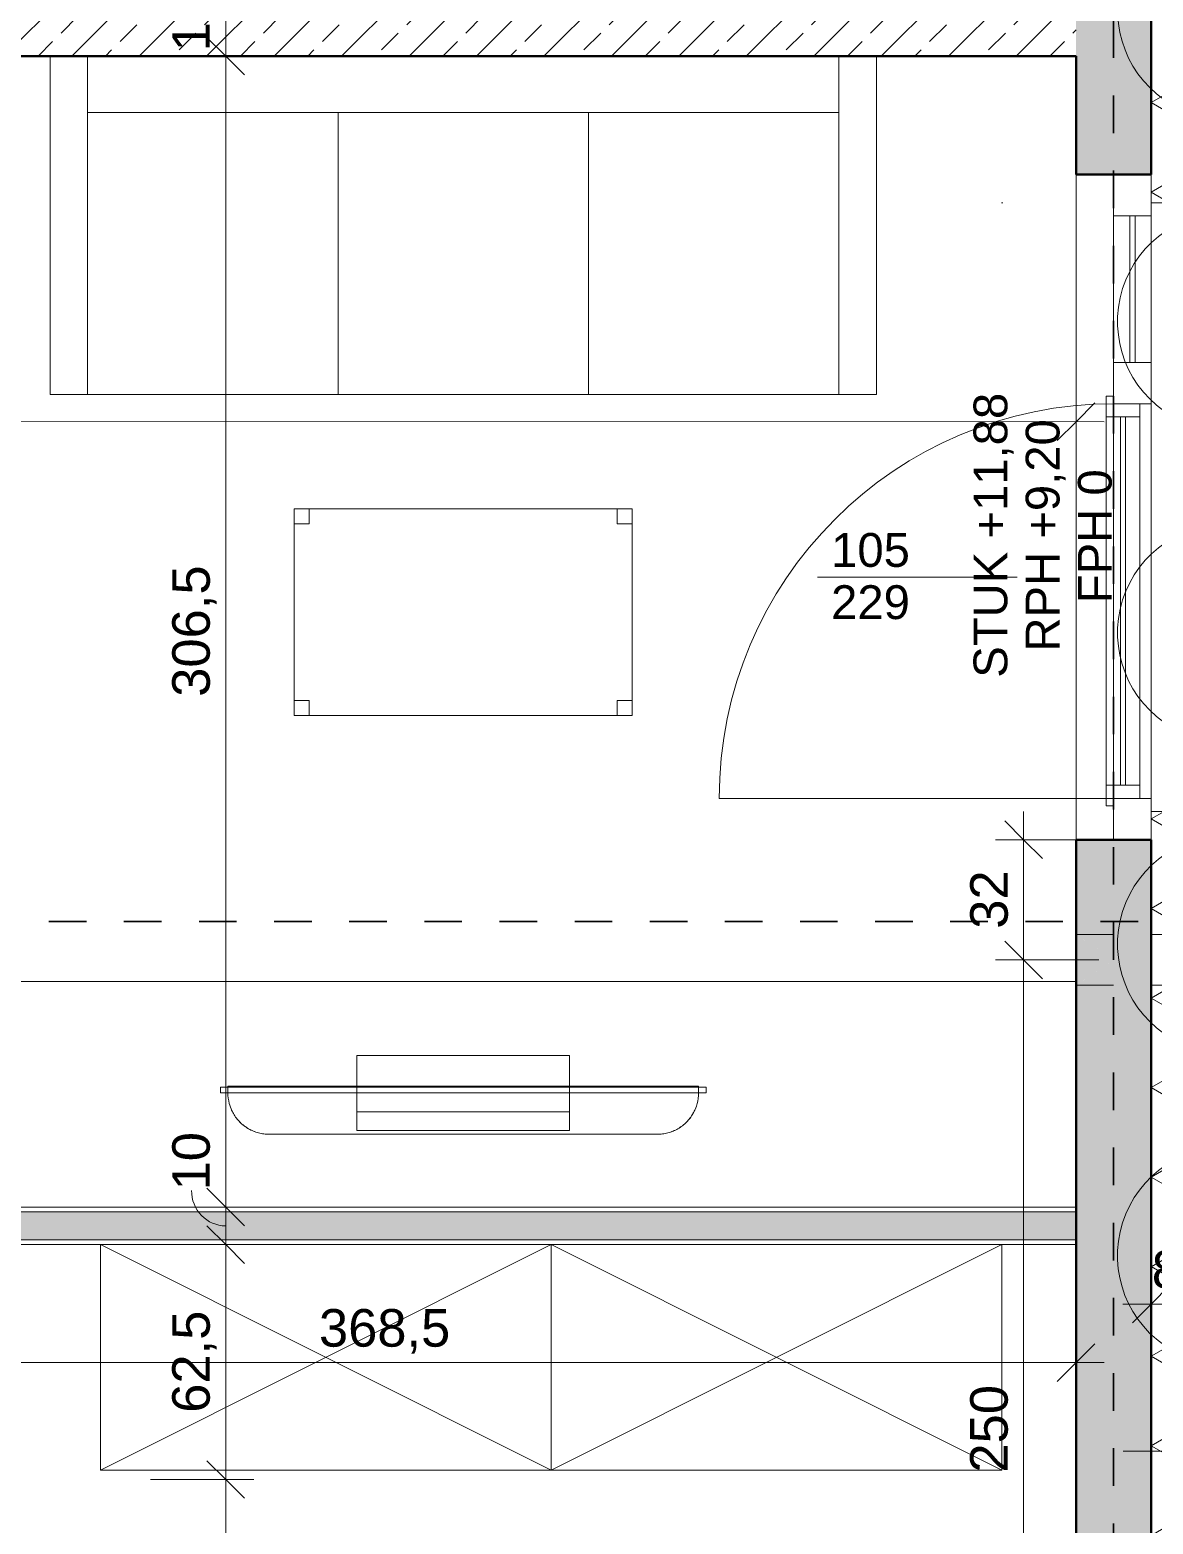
# Model space of a CAD drawing. Header units: metres. Extents: x -67.4 to -27.2, y 43.9 to 89.6.
# Drawn here: x -40.494 to -37.503, y 58.625 to 62.601 of the extents above; entities that cross this region are included whole.
import ezdxf

# ---------------------------------------------------------------- set-up
doc = ezdxf.new("R2010")
doc.units = ezdxf.units.M
doc.linetypes.add('Strich Punkt Mittel', pattern=[0.015875, 0.00635, -0.004763, 0, -0.004763])
doc.linetypes.add('Verdeckt', pattern=[0.003, 0.002, -0.001])
for name, color, linetype, lineweight in [('A-DETL-GENF_', 92, 'Continuous', 13), ('A-GLAZ-IDEN_', 152, 'Continuous', 9), ('A_2D', 7, 'Continuous', 13), ('A_Bemassung-50_', 4, 'Continuous', 9), ('A_Bemassung_', 4, 'Continuous', 9), ('A_Beschriftung_', 7, 'Continuous', 9), ('A_Decken', 8, 'Continuous', 13), ('A_Durchbruch', 7, 'Verdeckt', 5), ('A_Moebel', 6, 'Continuous', 13), ('A_Raeume_', 7, 'Continuous', 5), ('A_Raster_', 1, 'Continuous', 9), ('A_Waende', 7, 'Continuous', 13), ('G-ANNO-REVC_', 71, 'Continuous', 9)]:
    doc.layers.add(name, color=color, linetype=linetype, lineweight=lineweight)
doc.styles.add('Arial_2', font='arial.ttf', dxfattribs={"height": 0.09})
doc.styles.add('Arial_5', font='arial.ttf', dxfattribs={"height": 0.1})
doc.dimstyles.new('WGA-Bemaßung_3', dxfattribs={"dimscale": 0.3048, "dimtxt": 0.102026, "dimasz": 0.328084, "dimexe": 0.246063, "dimexo": 0.0625, "dimgap": 0.04101, "dimtad": 1, "dimdec": 1, "dimlfac": 100, "dimrnd": 0.5, "dimdsep": 46, "dimtxsty": 'Arial_5', "dimblk1": 'OBLIQUE', "dimblk2": 'OBLIQUE', "dimsah": 1, "dimcen": 0.09, "dimdle": 0.246063, "dimazin": 2, "dimtfac": 1, "dimtdec": 4, "dimtix": 1, "dimtmove": 1, "dimatfit": 3, "dimfxl": 0.656168, "dimfxlon": 1, "dimtvp": 1, "dimtolj": 1, "dimtzin": 0, "dimarcsym": 2})
doc.dimstyles.new('WGA-Bemaßung_5', dxfattribs={"dimscale": 0.3048, "dimtxt": 0.102026, "dimasz": 0.328084, "dimexe": 0.246063, "dimexo": 0.0625, "dimgap": 0.04101, "dimtad": 1, "dimdec": 1, "dimlfac": 100, "dimrnd": 0.5, "dimdsep": 46, "dimtxsty": 'Arial_5', "dimblk1": 'OBLIQUE', "dimblk2": 'OBLIQUE', "dimsah": 1, "dimcen": 0.09, "dimdle": 0.246063, "dimazin": 2, "dimtfac": 1, "dimtdec": 4, "dimtix": 1, "dimtmove": 0, "dimatfit": 3, "dimfxl": 0.656168, "dimfxlon": 1, "dimtvp": 1, "dimtolj": 1, "dimtzin": 0, "dimarcsym": 2})
pattern_1 = [(45, (0, 0), (-0.08980256, 0.08980256), []), (45, (0.0898, 0), (-0.08980256, 0.08980256), [0.0635, -0.03175])]

# ---------------------------------------------------------------- blocks, each defined once
blk = doc.blocks.new('Moeb_Tisch - 900x550-3788409-263_PP_03DG_BT2')
at = {"layer": 'A_Moebel', "color": 8}
for p, q in [((-0.0741, 0.8106), (-0.6241, 0.8106)), ((-0.6241, 0.8106), (-0.6241, -0.0894)), ((-0.5841, 0.8106), (-0.6241, 0.8106)), ((-0.6241, 0.8106), (-0.6241, 0.7706)), ((-0.6241, 0.7706), (-0.6241, 0.8106)), ((-0.6241, 0.8106), (-0.5841, 0.8106)), ((-0.0741, 0.8106), (-0.6241, 0.8106)), ((-0.6241, 0.8106), (-0.6241, -0.0894)), ((-0.6241, -0.0894), (-0.6241, 0.8106)), ((-0.6241, 0.8106), (-0.0741, 0.8106)), ((-0.5841, 0.7706), (-0.5841, 0.8106)), ((-0.5841, 0.8106), (-0.5841, 0.7706)), ((-0.0741, 0.8106), (-0.1141, 0.8106)), ((-0.1141, 0.8106), (-0.1141, 0.7706)), ((-0.1141, 0.7706), (-0.1141, 0.8106)), ((-0.1141, 0.8106), (-0.0741, 0.8106)), ((-0.0741, -0.0894), (-0.0741, 0.8106)), ((-0.0741, 0.7706), (-0.0741, 0.8106)), ((-0.0741, 0.8106), (-0.0741, 0.7706)), ((-0.0741, -0.0894), (-0.0741, 0.8106)), ((-0.0741, 0.8106), (-0.0741, -0.0894)), ((-0.6241, 0.7706), (-0.5841, 0.7706)), ((-0.5841, 0.7706), (-0.6241, 0.7706)), ((-0.1141, 0.7706), (-0.0741, 0.7706)), ((-0.0741, 0.7706), (-0.1141, 0.7706)), ((-0.5841, -0.0494), (-0.6241, -0.0494)), ((-0.6241, -0.0494), (-0.6241, -0.0894)), ((-0.6241, -0.0894), (-0.6241, -0.0494)), ((-0.6241, -0.0494), (-0.5841, -0.0494)), ((-0.5841, -0.0894), (-0.5841, -0.0494)), ((-0.5841, -0.0494), (-0.5841, -0.0894)), ((-0.0741, -0.0494), (-0.1141, -0.0494)), ((-0.1141, -0.0494), (-0.1141, -0.0894)), ((-0.1141, -0.0894), (-0.1141, -0.0494)), ((-0.1141, -0.0494), (-0.0741, -0.0494)), ((-0.0741, -0.0894), (-0.0741, -0.0494)), ((-0.0741, -0.0494), (-0.0741, -0.0894)), ((-0.6241, -0.0894), (-0.0741, -0.0894)), ((-0.6241, -0.0894), (-0.5841, -0.0894)), ((-0.5841, -0.0894), (-0.6241, -0.0894)), ((-0.6241, -0.0894), (-0.0741, -0.0894)), ((-0.0741, -0.0894), (-0.6241, -0.0894)), ((-0.1141, -0.0894), (-0.0741, -0.0894)), ((-0.0741, -0.0894), (-0.1141, -0.0894))]:
    blk.add_line(p, q, dxfattribs=at)
blk = doc.blocks.new('Moeb_Sofa - Sofa 220x90-3798868-263_PP_03DG_BT2')
at = {"layer": 'A_Moebel', "color": 8}
for p, q in [((-1.1, 0.45), (1.1, 0.45)), ((-1.1, -0.45), (-1.1, 0.45)), ((-1, -0.45), (-1, 0.45)), ((-0.3333, -0.3), (-0.3333, 0.45)), ((0.3333, -0.3), (0.3333, 0.45)), ((1, -0.45), (1, 0.45)), ((1.1, 0.45), (1.1, -0.45)), ((-1, -0.3), (1, -0.3))]:
    blk.add_line(p, q, dxfattribs=at)
blk = doc.blocks.new('Moeb_Schrank - Schrank_2m_60cm-3836540-263_PP_03DG_BT2')
at = {"layer": 'A_Moebel', "color": 8}
for p, q in [((0, 0), (1.2, -0.6)), ((0, -0.6), (1.2, 0)), ((1.2, 0), (0, 0)), ((0, 0), (0, -0.6)), ((0, -0.6), (0, 0)), ((0, 0), (1.2, 0)), ((1.2, -0.6), (1.2, 0)), ((1.2, 0), (1.2, -0.6)), ((0, -0.6), (1.2, -0.6)), ((1.2, -0.6), (0, -0.6))]:
    blk.add_line(p, q, dxfattribs=at)
blk = doc.blocks.new('Moeb_Schrank - Schrank_2m_60cm-V19-263_PP_03DG_BT2')
at = {"layer": 'A_Moebel', "color": 8}
for p, q in [((0, 0), (1.2, -0.6)), ((0, -0.6), (1.2, 0)), ((1.2, 0), (0, 0)), ((0, 0), (0, -0.6)), ((0, -0.6), (0, 0)), ((0, 0), (1.2, 0)), ((1.2, -0.6), (1.2, 0)), ((1.2, 0), (1.2, -0.6)), ((0, -0.6), (1.2, -0.6)), ((1.2, -0.6), (0, -0.6))]:
    blk.add_line(p, q, dxfattribs=at)
blk = doc.blocks.new('Moeb_TV - 48 Zoll-V21-263_PP_03DG_BT2')
at = {"layer": 'A_Moebel', "lineweight": 5}
for p, q in [((0.5126, 0.0585), (-0.5205, 0.0585)), ((0.5126, 0.0585), (-0.5205, 0.0585)), ((-0.2872, -0.0015), (-0.2872, 0.0485)), ((-0.2872, 0.0485), (-0.2872, -0.0515)), ((0.2793, 0.0485), (-0.2872, 0.0485)), ((0.2793, 0.0485), (0.2793, -0.0015)), ((0.2793, -0.0515), (0.2793, 0.0485)), ((-0.2872, -0.0515), (-0.2872, -0.0015)), ((0.2793, -0.0015), (-0.2872, -0.0015)), ((0.2793, -0.0015), (0.2793, -0.0515)), ((-0.6505, -0.0515), (-0.6505, -0.0665)), ((-0.6499, -0.0515), (-0.6505, -0.0515)), ((-0.6355, -0.0515), (-0.6505, -0.0515)), ((-0.6505, -0.0665), (-0.6355, -0.0665)), ((-0.6505, -0.0665), (-0.6499, -0.0665)), ((-0.6484, -0.0515), (-0.6499, -0.0515)), ((-0.6499, -0.0665), (-0.6484, -0.0665)), ((-0.6461, -0.0515), (-0.6484, -0.0515)), ((-0.6484, -0.0665), (-0.6461, -0.0665)), ((-0.643, -0.0515), (-0.6461, -0.0515)), ((-0.6461, -0.0665), (-0.643, -0.0665)), ((-0.6393, -0.0515), (-0.643, -0.0515)), ((-0.643, -0.0665), (-0.6393, -0.0665)), ((-0.6355, -0.0515), (-0.6393, -0.0515)), ((-0.6393, -0.0665), (-0.6355, -0.0665)), ((-0.6305, -0.0515), (-0.6355, -0.0515)), ((-0.6355, -0.0515), (0.6276, -0.0515)), ((0.6276, -0.0665), (-0.6355, -0.0665)), ((-0.6355, -0.0665), (-0.6305, -0.0665)), ((0.6226, -0.0515), (-0.6305, -0.0515)), ((-0.6305, -0.0515), (0.6226, -0.0515)), ((-0.6305, -0.0515), (-0.6305, -0.0665)), ((-0.6305, -0.0515), (-0.6305, -0.0665)), ((-0.2872, -0.0515), (-0.6305, -0.0515)), ((0.6226, -0.0515), (-0.6305, -0.0515)), ((-0.6305, -0.0515), (0.6226, -0.0515)), ((-0.6305, -0.0515), (-0.6305, -0.0665)), ((-0.6305, -0.0515), (-0.6305, -0.0665)), ((-0.6305, -0.0515), (0.6226, -0.0515)), ((0.6226, -0.0515), (-0.6305, -0.0515)), ((-0.6305, -0.0665), (-0.6305, -0.0695)), ((-0.6305, -0.0665), (-0.6305, -0.0695)), ((-0.6305, -0.0665), (-0.5705, -0.0665)), ((-0.5705, -0.0665), (-0.6305, -0.0665)), ((-0.6305, -0.0665), (0.6226, -0.0665)), ((0.6226, -0.0695), (-0.6305, -0.0695)), ((-0.6305, -0.0695), (-0.5705, -0.0695)), ((-0.5705, -0.0665), (0.5626, -0.0665)), ((0.5626, -0.0665), (-0.5705, -0.0665)), ((-0.5705, -0.0695), (-0.5705, -0.0665)), ((-0.5705, -0.0665), (-0.5705, -0.0695)), ((-0.5705, -0.0665), (0.5626, -0.0665)), ((0.5626, -0.0665), (-0.5705, -0.0665)), ((-0.5705, -0.0695), (0.5626, -0.0695)), ((-0.5705, -0.0695), (0.5626, -0.0695)), ((0.5626, -0.0695), (-0.5705, -0.0695)), ((-0.2872, -0.0515), (-0.2872, -0.0665)), ((-0.2872, -0.0665), (-0.2872, -0.0515)), ((-0.2872, -0.0515), (0.2793, -0.0515)), ((-0.2872, -0.0515), (0.2793, -0.0515)), ((0.2793, -0.0515), (-0.2872, -0.0515)), ((-0.2872, -0.0665), (-0.2872, -0.0695)), ((-0.2872, -0.0695), (-0.2872, -0.0665)), ((-0.2872, -0.0695), (-0.2872, -0.1515)), ((-0.2872, -0.1515), (-0.2872, -0.0695)), ((0.2793, -0.0515), (0.2793, -0.0665)), ((0.2793, -0.0665), (0.2793, -0.0515)), ((0.6226, -0.0515), (0.2793, -0.0515)), ((0.2793, -0.0665), (0.2793, -0.0695)), ((0.2793, -0.0695), (0.2793, -0.0665)), ((0.2793, -0.0695), (0.2793, -0.1515)), ((0.2793, -0.1515), (0.2793, -0.0695)), ((0.5626, -0.0665), (0.5626, -0.0695)), ((0.5626, -0.0665), (0.5626, -0.0695)), ((0.5626, -0.0665), (0.6226, -0.0665)), ((0.6226, -0.0665), (0.5626, -0.0665)), ((0.5626, -0.0695), (0.6226, -0.0695)), ((0.6226, -0.0665), (0.6226, -0.0515)), ((0.6226, -0.0515), (0.6226, -0.0665)), ((0.6276, -0.0515), (0.6226, -0.0515)), ((0.6226, -0.0665), (0.6226, -0.0515)), ((0.6226, -0.0515), (0.6226, -0.0665)), ((0.6226, -0.0695), (0.6226, -0.0665)), ((0.6226, -0.0665), (0.6226, -0.0695)), ((0.6226, -0.0665), (0.6276, -0.0665)), ((0.6426, -0.0515), (0.6276, -0.0515)), ((0.6314, -0.0515), (0.6276, -0.0515)), ((0.6276, -0.0665), (0.6314, -0.0665)), ((0.6276, -0.0665), (0.6426, -0.0665)), ((0.6351, -0.0515), (0.6314, -0.0515)), ((0.6314, -0.0665), (0.6351, -0.0665)), ((0.6382, -0.0515), (0.6351, -0.0515)), ((0.6351, -0.0665), (0.6382, -0.0665)), ((0.6406, -0.0515), (0.6382, -0.0515)), ((0.6382, -0.0665), (0.6406, -0.0665)), ((0.6421, -0.0515), (0.6406, -0.0515)), ((0.6406, -0.0665), (0.6421, -0.0665)), ((0.6426, -0.0515), (0.6421, -0.0515)), ((0.6421, -0.0665), (0.6426, -0.0665)), ((0.6426, -0.0665), (0.6426, -0.0515)), ((0.2793, -0.1515), (-0.2872, -0.1515)), ((0.2793, -0.1515), (-0.2872, -0.1515))]:
    blk.add_line(p, q, dxfattribs=at)
for centre, start, end in [((-0.5205, -0.0515), 120, 135), ((-0.5205, -0.0515), 105, 120), ((-0.5205, -0.0515), 90, 105), ((0.5126, -0.0515), 75, 90), ((0.5126, -0.0515), 60, 75), ((0.5126, -0.0515), 45, 60), ((-0.5205, -0.0515), 150, 165), ((-0.5205, -0.0515), 135, 150), ((0.5126, -0.0515), 30, 45), ((0.5126, -0.0515), 15, 30), ((-0.5205, -0.0515), 165, 180), ((0.5126, -0.0515), 0, 15)]:
    blk.add_arc(centre, 0.11, start, end, dxfattribs=at)
for points in [[(-0.5205, 0.0585), (-0.5254, 0.0585), (-0.535, 0.0579), (-0.549, 0.0551), (-0.5604, 0.0512), (-0.5692, 0.0473), (-0.5755, 0.0439), (-0.5816, 0.0401), (-0.5875, 0.0359), (-0.5931, 0.0313), (-0.5983, 0.0264), (-0.6032, 0.0211), (-0.6078, 0.0156), (-0.612, 0.0097), (-0.617, 0.0015), (-0.6224, -0.0092), (-0.6286, -0.0275), (-0.6304, -0.0419), (-0.6305, -0.0515)], [(0.5126, 0.0585), (0.5174, 0.0585), (0.527, 0.0579), (0.5411, 0.0551), (0.5525, 0.0512), (0.5613, 0.0473), (0.5676, 0.0439), (0.5737, 0.0401), (0.5796, 0.0359), (0.5851, 0.0313), (0.5904, 0.0264), (0.5953, 0.0211), (0.5999, 0.0156), (0.6041, 0.0097), (0.6092, 0.0015), (0.6145, -0.0092), (0.6207, -0.0275), (0.6226, -0.0419), (0.6226, -0.0515)]]:
    blk.add_open_spline(points, degree=3, knots=[0, 0, 0, 0, 0.083333, 0.166667, 0.25, 0.291667, 0.333333, 0.375, 0.416667, 0.458333, 0.5, 0.541667, 0.583333, 0.625, 0.666667, 0.75, 0.833333, 1, 1, 1, 1], dxfattribs=at)
blk = doc.blocks.new('Moeb_Schrank - Sideboard_50cm-3853738-263_PP_03DG_BT2')
at = {"layer": 'A_Moebel', "color": 8}
for p, q in [((3.7844, 0.6), (0, 0.6)), ((0, 0.6), (3.7844, 0.6)), ((3.7844, 0.6), (3.7844, 0)), ((3.7844, 0), (0, 0))]:
    blk.add_line(p, q, dxfattribs=at)
blk = doc.blocks.new('Allg_Rollladenkasten - 0130x0270-V92-263_PP_03DG_BT2')
at = {"layer": 'A_2D'}
for p, q in [((-0.81, -0.0793), (-0.81, -0.0743)), ((-0.81, -0.0743), (-0.805, -0.0743)), ((-0.81, -0.2043), (-0.81, -0.0793)), ((-0.805, -0.0743), (0.805, -0.0743)), ((0.805, -0.0743), (0.81, -0.0743)), ((0.81, -0.0743), (0.81, -0.2043)), ((-0.81, -0.2043), (0.805, -0.2043)), ((-0.81, -0.2043), (0.81, -0.2043)), ((-0.81, -0.2043), (-0.81, -0.2343)), ((0.81, -0.2343), (-0.81, -0.2343)), ((0.805, -0.2043), (0.81, -0.2043)), ((0.81, -0.2343), (0.81, -0.2043)), ((-0.81, -0.633), (-0.81, -0.629))]:
    blk.add_line(p, q, dxfattribs=at)
at = {"layer": 'A_Durchbruch'}
for p, q in [((-0.81, -0.0743), (-0.81, -0.2343)), ((0.81, -0.0743), (-0.81, -0.0743)), ((-0.805, -0.0793), (-0.805, -0.1993)), ((0.805, -0.0793), (-0.805, -0.0793)), ((0.805, -0.1993), (0.805, -0.0793)), ((0.81, -0.2343), (0.81, -0.0743)), ((-0.81, -0.2343), (0.81, -0.2343)), ((-0.81, -0.2343), (0.81, -0.2343)), ((-0.805, -0.1993), (0.805, -0.1993))]:
    blk.add_line(p, q, dxfattribs=at)
blk = doc.blocks.new('Allg_Nachströmöffnung1 - DN 135-V98-263_PP_03DG_BT2')
at = {"layer": 'A-DETL-GENF_', "linetype": 'Verdeckt', "lineweight": 5}
for points in [[(0.0575, -0.1), (0.125, 0), (0.0575, 0.0999), (0.0575, -0.085)], [(0.125, 0), (0.1925, -0.1), (0.1925, 0.0999)]]:
    blk.add_hatch(color=256, dxfattribs=at).paths.add_polyline_path(points)
at = {"layer": 'A_Durchbruch'}
for p, q in [((0.0575, 0.1), (0.0575, -0.26)), ((0.1925, 0.1), (0.1925, -0.26))]:
    blk.add_line(p, q, dxfattribs=at)
blk = doc.blocks.new('Fens_Tuer_2tlg - DK_DF_SL_1770x2680_Terrassentür DG BT2-10478777-263_PP_03DG_BT2')
at = {"layer": 'A_2D', "lineweight": 5}
for p, q in [((-0.775, 0), (-0.775, 1.05)), ((-0.885, 0.1), (0.885, 0.1)), ((-0.885, 0.1), (0.885, 0.1)), ((-0.885, 0.1), (0.885, 0.1)), ((-0.885, -0.1), (-0.885, 0.1)), ((-0.885, 0.1), (-0.885, -0.1)), ((0.885, 0.1), (0.885, -0.1)), ((0.885, -0.1), (0.885, 0.1)), ((-0.795, 0.02), (-0.74, 0.02)), ((-0.795, 0), (-0.795, 0.02)), ((-0.795, 0.02), (-0.795, 0)), ((0.295, 0.02), (-0.795, 0.02)), ((-0.74, 0.02), (-0.74, -0.07)), ((-0.74, -0.07), (-0.74, 0.02)), ((-0.74, 0.02), (0.24, 0.02)), ((0.24, 0.02), (0.295, 0.02)), ((0.24, -0.07), (0.24, 0.02)), ((0.24, -0.07), (0.24, 0.02)), ((0.295, 0.02), (0.295, 0)), ((0.295, 0.02), (0.295, 0)), ((-0.885, -0.1), (-0.885, 0)), ((-0.885, 0), (-0.775, 0)), ((-0.885, 0), (0.885, 0)), ((-0.885, -0.1), (-0.885, 0)), ((-0.775, 0), (-0.795, 0)), ((-0.795, 0), (0.295, 0)), ((-0.775, -0.07), (-0.775, 0)), ((-0.775, 0), (-0.775, -0.07)), ((0.275, 0), (-0.775, 0)), ((-0.775, 0), (-0.775, -0.1)), ((0.275, 0), (-0.775, 0)), ((-0.775, -0.1), (-0.775, 0)), ((-0.74, -0.018), (0.24, -0.018)), ((-0.74, -0.032), (-0.74, -0.018)), ((-0.74, -0.018), (-0.74, -0.032)), ((0.24, -0.018), (-0.74, -0.018)), ((0.24, -0.032), (-0.74, -0.032)), ((-0.74, -0.032), (0.24, -0.032)), ((0.24, -0.018), (0.24, -0.032)), ((0.24, -0.032), (0.24, -0.018)), ((0.275, 0), (0.275, -0.07)), ((0.295, 0), (0.275, 0)), ((0.275, 0), (0.275, -0.07)), ((0.275, -0.1), (0.275, 0)), ((0.275, 0), (0.385, 0)), ((0.275, -0.1), (0.275, 0)), ((0.385, 0), (0.385, -0.1)), ((0.775, 0), (0.385, 0)), ((0.385, -0.1), (0.385, 0)), ((0.775, -0.1), (0.775, 0)), ((0.775, 0), (0.885, 0)), ((0.775, -0.1), (0.775, 0)), ((0.885, 0), (0.885, -0.1)), ((0.885, -0.1), (0.885, 0)), ((-0.74, -0.07), (-0.775, -0.07)), ((-0.775, -0.07), (0.275, -0.07)), ((0.24, -0.07), (-0.74, -0.07)), ((0.275, -0.07), (0.24, -0.07)), ((0.385, -0.043), (0.775, -0.043)), ((0.385, -0.057), (0.385, -0.043)), ((0.385, -0.043), (0.385, -0.057)), ((0.775, -0.043), (0.385, -0.043)), ((0.775, -0.057), (0.385, -0.057)), ((0.385, -0.057), (0.775, -0.057)), ((0.775, -0.043), (0.775, -0.057)), ((0.775, -0.057), (0.775, -0.043)), ((-0.885, -0.1), (0.885, -0.1)), ((0.885, -0.1), (-0.885, -0.1)), ((-0.775, -0.1), (-0.885, -0.1)), ((0.885, -0.1), (-0.885, -0.1)), ((-0.775, -0.1), (0.275, -0.1)), ((0.385, -0.1), (0.275, -0.1)), ((0.385, -0.1), (0.775, -0.1)), ((0.885, -0.1), (0.775, -0.1)), ((-0.81, -0.26), (0.81, -0.26))]:
    blk.add_line(p, q, dxfattribs=at)
blk.add_arc((-0.775, 0), 1.05, 360, 90, dxfattribs=at)
blk = doc.blocks.new('BS_Fens_Tuer - rechts-7645934-263_PP_03DG_BT2')
at = {"layer": 'A-GLAZ-IDEN_'}
blk.add_line((0, 0.000124), (0, -0.010513), dxfattribs=at)
blk = doc.blocks.new('BS_Wand_Lollipop - rechts_oben-2026913-263_PP_03DG_BT2')
at = {"layer": 'A_Beschriftung_'}
for p, q in [((0.0046, 0.0016), (0.0134, 0.0016)), ((-0.003, 0), (0.003, 0)), ((0.0046, -0.0016), (0.0134, -0.0016))]:
    blk.add_line(p, q, dxfattribs=at)
for centre, start, end in [((0.0046, 0), 90, 270), ((0.0134, 0), 270, 90)]:
    blk.add_arc(centre, 0.0016, start, end, dxfattribs=at)
blk = doc.blocks.new('DIMBLOCK380-263_PP_03DG_BT2')
at = {"layer": 'A_Bemassung-50_', "transparency": 16777216}
for p, q in [((-41.393, 59.0547), (-41.393, 59.1297)), ((-37.7087, 59.0546), (-37.7087, 59.1296)), ((-41.393, 59.0547), (-41.3931, 58.8547)), ((-37.6337, 59.0546), (-41.393, 59.0547)), ((-37.7087, 59.0546), (-37.7087, 58.8546))]:
    blk.add_line(p, q, dxfattribs=at)
at = {"layer": 'A_Bemassung-50_', "lineweight": 35, "transparency": 16777216}
for p, q in [((-41.393, 59.0547), (-41.343, 59.1047)), ((-37.7087, 59.0546), (-37.6587, 59.1046)), ((-41.393, 59.0547), (-41.4431, 59.0047)), ((-37.7087, 59.0546), (-37.7587, 59.0046))]:
    blk.add_line(p, q, dxfattribs=at)
at = {"layer": 'A_Bemassung-50_', "color": 0, "transparency": 16777216, "insert": (-39.7243, 59.197), "char_height": 0.1, "width": 0.416266, "attachment_point": 1, "rotation": 359.9983, "line_spacing_factor": 0.941778, "style": 'Arial_5'}
blk.add_mtext('368,5', dxfattribs=at)
blk = doc.blocks.new('_Oblique')
at = {"color": 0, "linetype": 'ByBlock', "lineweight": -2}
blk.add_line((-0.5, -0.5), (0.5, 0.5), dxfattribs=at)
blk = doc.blocks.new('DIMBLOCK420-263_PP_03DG_BT2')
at = {"layer": 'A_Bemassung-50_', "lineweight": 35, "transparency": 16777216}
for p, q in [((-39.9727, 58.7435), (-40.0227, 58.7935)), ((-39.9727, 58.7435), (-39.9227, 58.6935)), ((-39.9728, 55.891), (-40.0228, 55.941)), ((-39.9728, 55.891), (-39.9228, 55.841))]:
    blk.add_line(p, q, dxfattribs=at)
at = {"layer": 'A_Bemassung-50_', "transparency": 16777216}
for p, q in [((-39.9727, 58.7435), (-40.1727, 58.7435)), ((-39.9728, 55.891), (-39.9727, 58.7435)), ((-39.9727, 58.7435), (-39.8977, 58.7435)), ((-39.9728, 55.891), (-40.1728, 55.891)), ((-39.9728, 55.891), (-39.8978, 55.891))]:
    blk.add_line(p, q, dxfattribs=at)
at = {"layer": 'A_Bemassung-50_', "color": 0, "transparency": 16777216, "insert": (-40.1151, 57.1438), "char_height": 0.1, "width": 0.416266, "attachment_point": 1, "rotation": 90, "line_spacing_factor": 0.941778, "style": 'Arial_5'}
blk.add_mtext('285,5', dxfattribs=at)
blk = doc.blocks.new('DIMBLOCK421-263_PP_03DG_BT2')
at = {"layer": 'A_Bemassung-50_', "lineweight": 35, "transparency": 16777216}
for p, q in [((-39.9727, 59.3685), (-40.0227, 59.4185)), ((-39.9727, 59.3685), (-39.9227, 59.3185)), ((-39.9727, 58.7435), (-40.0227, 58.7935)), ((-39.9727, 58.7435), (-39.9227, 58.6935))]:
    blk.add_line(p, q, dxfattribs=at)
at = {"layer": 'A_Bemassung-50_', "transparency": 16777216}
for p, q in [((-39.9727, 59.3685), (-40.1727, 59.3685)), ((-39.9727, 58.7435), (-39.9727, 59.3685)), ((-39.9727, 59.3685), (-39.8977, 59.3685)), ((-39.9727, 58.7435), (-40.1727, 58.7435)), ((-39.9727, 58.7435), (-39.8977, 58.7435))]:
    blk.add_line(p, q, dxfattribs=at)
at = {"layer": 'A_Bemassung-50_', "color": 0, "transparency": 16777216, "insert": (-40.1151, 58.921), "char_height": 0.1, "width": 0.323972, "attachment_point": 1, "rotation": 90, "line_spacing_factor": 0.941778, "style": 'Arial_5'}
blk.add_mtext('62,5', dxfattribs=at)
blk = doc.blocks.new('DIMBLOCK422-263_PP_03DG_BT2')
at = {"layer": 'A_Bemassung-50_', "lineweight": 35, "transparency": 16777216}
for p, q in [((-39.9727, 59.4685), (-40.0227, 59.5185)), ((-39.9727, 59.4685), (-39.9227, 59.4185)), ((-39.9727, 59.3685), (-40.0227, 59.4185)), ((-39.9727, 59.3685), (-39.9227, 59.3185))]:
    blk.add_line(p, q, dxfattribs=at)
at = {"layer": 'A_Bemassung-50_', "transparency": 16777216}
for p, q in [((-39.9727, 59.4685), (-40.1727, 59.4685)), ((-39.9727, 59.3685), (-39.9727, 59.4685)), ((-39.9727, 59.4685), (-39.8977, 59.4685)), ((-39.9727, 59.3685), (-40.1727, 59.3685)), ((-39.9727, 59.3685), (-39.8977, 59.3685))]:
    blk.add_line(p, q, dxfattribs=at)
blk.add_ellipse((-39.9727, 59.5127), major_axis=(0, 0.0942), ratio=0.965635, start_param=1.570796, end_param=3.141593, dxfattribs=at)
at = {"layer": 'A_Bemassung-50_', "color": 0, "transparency": 16777216, "insert": (-40.115, 59.5127), "char_height": 0.1, "width": 0.184588, "attachment_point": 1, "rotation": 90, "line_spacing_factor": 0.941778, "style": 'Arial_5'}
blk.add_mtext('10', dxfattribs=at)
blk = doc.blocks.new('DIMBLOCK423-263_PP_03DG_BT2')
at = {"layer": 'A_Bemassung-50_', "lineweight": 35, "transparency": 16777216}
for p, q in [((-39.9726, 62.5311), (-40.0226, 62.5811)), ((-39.9726, 62.5311), (-39.9226, 62.4811)), ((-39.9727, 59.4685), (-40.0227, 59.5185)), ((-39.9727, 59.4685), (-39.9227, 59.4185))]:
    blk.add_line(p, q, dxfattribs=at)
at = {"layer": 'A_Bemassung-50_', "transparency": 16777216}
for p, q in [((-39.9726, 62.5311), (-40.1726, 62.5311)), ((-39.9727, 59.4685), (-39.9726, 62.5311)), ((-39.9726, 62.5311), (-39.8976, 62.5311)), ((-39.9727, 59.4685), (-40.1727, 59.4685)), ((-39.9727, 59.4685), (-39.8977, 59.4685))]:
    blk.add_line(p, q, dxfattribs=at)
at = {"layer": 'A_Bemassung-50_', "color": 0, "transparency": 16777216, "insert": (-40.115, 60.8264), "char_height": 0.1, "width": 0.416266, "attachment_point": 1, "rotation": 90, "line_spacing_factor": 0.941778, "style": 'Arial_5'}
blk.add_mtext('306,5', dxfattribs=at)
blk = doc.blocks.new('DIMBLOCK424-263_PP_03DG_BT2')
at = {"layer": 'A_Bemassung-50_', "lineweight": 35, "transparency": 16777216}
for p, q in [((-39.9726, 62.7111), (-40.0226, 62.7611)), ((-39.9726, 62.7111), (-39.9226, 62.6611)), ((-39.9726, 62.5311), (-40.0226, 62.5811)), ((-39.9726, 62.5311), (-39.9226, 62.4811))]:
    blk.add_line(p, q, dxfattribs=at)
at = {"layer": 'A_Bemassung-50_', "transparency": 16777216}
for p, q in [((-39.9726, 62.7111), (-40.1726, 62.7111)), ((-39.9726, 62.5311), (-39.9726, 62.7111)), ((-39.9726, 62.7111), (-39.8976, 62.7111)), ((-39.9726, 62.5311), (-40.1726, 62.5311)), ((-39.9726, 62.5311), (-39.8976, 62.5311))]:
    blk.add_line(p, q, dxfattribs=at)
at = {"layer": 'A_Bemassung-50_', "color": 0, "transparency": 16777216, "insert": (-40.1149, 62.5442), "char_height": 0.1, "width": 0.184588, "attachment_point": 1, "rotation": 90, "line_spacing_factor": 0.941778, "style": 'Arial_5'}
blk.add_mtext('18', dxfattribs=at)
blk = doc.blocks.new('DIMBLOCK444-263_PP_03DG_BT2')
at = {"layer": 'A_Bemassung-50_', "transparency": 16777216}
for p, q in [((-44.9286, 61.5587), (-44.9286, 61.6337)), ((-37.7086, 61.5585), (-37.7086, 61.6335)), ((-37.6336, 61.5585), (-44.9286, 61.5587)), ((-44.9286, 61.5587), (-44.9286, 61.3587)), ((-37.7086, 61.5585), (-37.7086, 61.3585))]:
    blk.add_line(p, q, dxfattribs=at)
at = {"layer": 'A_Bemassung-50_', "lineweight": 35, "transparency": 16777216}
for p, q in [((-44.9286, 61.5587), (-44.8786, 61.6087)), ((-37.7086, 61.5585), (-37.6586, 61.6085)), ((-44.9286, 61.5587), (-44.9786, 61.5087)), ((-37.7086, 61.5585), (-37.7586, 61.5085))]:
    blk.add_line(p, q, dxfattribs=at)
at = {"layer": 'A_Bemassung-50_', "color": 0, "transparency": 16777216, "insert": (-41.4339, 61.7009), "char_height": 0.1, "width": 0.276883, "attachment_point": 1, "rotation": 359.9983, "line_spacing_factor": 0.941778, "style": 'Arial_5'}
blk.add_mtext('722', dxfattribs=at)
blk = doc.blocks.new('DIMBLOCK497-263_PP_03DG_BT2')
at = {"layer": 'A_Bemassung-50_', "transparency": 16777216}
for p, q in [((-37.8481, 60.5211), (-37.8481, 60.1261)), ((-37.8481, 60.4461), (-37.9231, 60.4461)), ((-37.8481, 60.4461), (-37.6481, 60.4461)), ((-37.8481, 60.1261), (-37.9231, 60.1261)), ((-37.8481, 60.1261), (-37.6481, 60.1261))]:
    blk.add_line(p, q, dxfattribs=at)
at = {"layer": 'A_Bemassung-50_', "lineweight": 35, "transparency": 16777216}
for p, q in [((-37.8481, 60.4461), (-37.8981, 60.4961)), ((-37.8481, 60.4461), (-37.7981, 60.3961)), ((-37.8481, 60.1261), (-37.8981, 60.1761)), ((-37.8481, 60.1261), (-37.7981, 60.0761))]:
    blk.add_line(p, q, dxfattribs=at)
at = {"layer": 'A_Bemassung-50_', "color": 0, "transparency": 16777216, "insert": (-37.9904, 60.2092), "char_height": 0.1, "width": 0.184588, "attachment_point": 1, "rotation": 90, "line_spacing_factor": 0.941778, "style": 'Arial_5'}
blk.add_mtext('32', dxfattribs=at)
blk = doc.blocks.new('DIMBLOCK498-263_PP_03DG_BT2')
at = {"layer": 'A_Bemassung-50_', "lineweight": 35, "transparency": 16777216}
for p, q in [((-37.8481, 60.1261), (-37.8981, 60.1761)), ((-37.8481, 60.1261), (-37.7981, 60.0761)), ((-37.8482, 57.6285), (-37.8982, 57.6785)), ((-37.8482, 57.6285), (-37.7982, 57.5785))]:
    blk.add_line(p, q, dxfattribs=at)
at = {"layer": 'A_Bemassung-50_', "transparency": 16777216}
for p, q in [((-37.8481, 60.1261), (-37.9231, 60.1261)), ((-37.8481, 60.1261), (-37.8482, 57.5535)), ((-37.8481, 60.1261), (-37.6481, 60.1261)), ((-37.8482, 57.6285), (-37.9232, 57.6285)), ((-37.8482, 57.6285), (-37.6482, 57.6285))]:
    blk.add_line(p, q, dxfattribs=at)
at = {"layer": 'A_Bemassung-50_', "color": 0, "transparency": 16777216, "insert": (-37.9905, 58.7619), "char_height": 0.1, "width": 0.276883, "attachment_point": 1, "rotation": 90, "line_spacing_factor": 0.941778, "style": 'Arial_5'}
blk.add_mtext('250', dxfattribs=at)
blk = doc.blocks.new('DIMBLOCK527-263_PP_03DG_BT2')
at = {"layer": 'A_Bemassung-50_', "transparency": 16777216}
for p, q in [((-37.5087, 59.2103), (-37.5087, 59.2853)), ((-37.4287, 59.2103), (-37.4287, 59.2853)), ((-37.4287, 59.2103), (-37.5837, 59.2103)), ((-37.5087, 59.2103), (-37.5087, 59.0103)), ((-37.4287, 59.2103), (-37.4287, 59.0103))]:
    blk.add_line(p, q, dxfattribs=at)
at = {"layer": 'A_Bemassung-50_', "lineweight": 35, "transparency": 16777216}
for p, q in [((-37.5087, 59.2103), (-37.4587, 59.2603)), ((-37.4287, 59.2103), (-37.3787, 59.2603)), ((-37.5087, 59.2103), (-37.5587, 59.1603)), ((-37.4287, 59.2103), (-37.4787, 59.1603))]:
    blk.add_line(p, q, dxfattribs=at)
at = {"layer": 'A_Bemassung-50_', "color": 0, "transparency": 16777216, "insert": (-37.5071, 59.3526), "char_height": 0.1, "width": 0.092294, "attachment_point": 1, "rotation": 359.9983, "line_spacing_factor": 0.941778, "style": 'Arial_5'}
blk.add_mtext('8', dxfattribs=at)
blk = doc.blocks.new('Family - ___-11913756-263_PP_03DG_BT2')
at = {"layer": 'G-ANNO-REVC_'}
for centre in [(-10.3154, 72.1868), (-10.6344, 71.4221), (-10.9533, 70.6574), (-11.2723, 69.8926), (-11.5913, 69.1279)]:
    blk.add_arc(centre, 0.29, 67.36, 222.1512, dxfattribs=at)

msp = doc.modelspace()

# ---------------------------------------------------------------- hatches: boundary and pattern name
at = {"layer": 'A_Waende', "lineweight": 5}
h = msp.add_hatch(dxfattribs=at)
h.set_pattern_fill('FP_19', color=250, angle=-157.36, style=0, pattern_type=2)
h.set_pattern_definition([(269.998, (-37.50842, 65.98198), (0.20637, -7.2e-06), []), (329.998, (-37.50842, 65.98198), (0.1031912, 0.178718), []), (29.998, (-37.50842, 65.98198), (-0.1031788, 0.1787253), [])])
h.paths.add_polyline_path([(-37.3488, 55.4684), (-37.3487, 56.5034), (-37.5087, 56.5034), (-37.5088, 55.4685), (-37.3858, 55.4685)])
h.paths.add_polyline_path([(-37.3487, 57.5534), (-37.3487, 57.5535), (-37.3486, 60.5211), (-37.5086, 60.5211), (-37.5086, 57.5535), (-37.3537, 57.5534)])
h.paths.add_polyline_path([(-37.3486, 62.1411), (-37.3486, 62.1411), (-37.3486, 62.2635)])
h.paths.add_polyline_path([(-37.3486, 62.1411), (-37.3486, 62.1411), (-37.3485, 63.3861), (-37.5085, 63.3861), (-37.5085, 62.1411), (-37.3536, 62.1411)])
h.paths.add_polyline_path([(-37.3535, 64.4361), (-37.3485, 64.4361), (-37.3484, 67.4037), (-37.5084, 67.4037), (-37.5079, 64.4361), (-37.3535, 64.4361)])
h.paths.add_polyline_path([(-37.3484, 69.0237), (-37.3484, 69.0237), (-37.3483, 70.2687), (-37.5083, 70.2687), (-37.5079, 69.0237), (-37.3534, 69.0237)])
h.paths.add_polyline_path([(-37.3533, 71.3187), (-37.3483, 71.3187), (-37.3482, 74.1087), (-37.5082, 74.1087), (-37.5079, 71.3187), (-37.3533, 71.3187)])
h.paths.add_polyline_path([(-37.3482, 75.7287), (-37.3482, 75.7287), (-37.3482, 76.4963), (-37.5081, 76.4963), (-37.5079, 75.7287), (-37.3532, 75.7287)])
h = msp.add_hatch(dxfattribs=at)
h.set_pattern_fill('FP_2', color=250, style=0, pattern_type=2)
h.set_pattern_definition(pattern_1)
h.paths.add_polyline_path([(-37.5088, 55.8285), (-37.5088, 55.8285), (-37.5088, 56.4285), (-37.7087, 56.4285), (-37.7087, 55.8285)])
h.paths.add_polyline_path([(-37.5087, 57.6285), (-37.5086, 60.0586), (-37.7086, 60.0586), (-37.7086, 57.6285)])
h.paths.add_polyline_path([(-37.5086, 60.1936), (-37.5087, 60.4461), (-37.7086, 60.4461), (-37.7086, 60.1936), (-37.5086, 60.1936)])
h.paths.add_polyline_path([(-37.5086, 60.0586), (-37.5086, 60.1936), (-37.6086, 60.1261), (-37.5236, 60.0687)])
h.paths.add_polyline_path([(-37.7086, 60.0586), (-37.6086, 60.1261), (-37.7086, 60.1936), (-37.7086, 60.0685)])
h.paths.add_polyline_path([(-37.5086, 62.2161), (-37.5086, 63.3111), (-37.7085, 63.3111), (-37.7085, 62.2161), (-37.5086, 62.2161)])
h.paths.add_polyline_path([(-37.5085, 64.5111), (-37.5084, 66.9436), (-37.7084, 66.9436), (-37.7084, 64.5111)])
h.paths.add_polyline_path([(-37.5084, 67.0786), (-37.5085, 67.3287), (-37.7084, 67.3287), (-37.7084, 67.0786), (-37.5084, 67.0786)])
h.paths.add_polyline_path([(-37.5084, 66.9436), (-37.5084, 67.0786), (-37.6084, 67.0111), (-37.5236, 66.9538)])
h.paths.add_polyline_path([(-37.7084, 66.9436), (-37.7084, 66.9436), (-37.6084, 67.0111), (-37.7084, 67.0786), (-37.7084, 66.9511)])
h.paths.add_polyline_path([(-37.5084, 69.0987), (-37.5084, 70.1937), (-37.7083, 70.1937), (-37.7083, 69.0987), (-37.5084, 69.0987)])
h.paths.add_polyline_path([(-37.5083, 71.3937), (-37.5082, 73.6462), (-37.7082, 73.6462), (-37.7082, 71.3937)])
h.paths.add_polyline_path([(-37.5082, 73.6462), (-37.5083, 74.0337), (-37.7082, 74.0337), (-37.7081, 73.6462), (-37.6082, 73.7137), (-37.5831, 73.6967)])
h.paths.add_polyline_path([(-37.6082, 73.7137), (-37.7081, 73.7812), (-37.5082, 73.7812), (-37.5842, 73.7299)])
h.paths.add_polyline_path([(-37.5082, 75.8037), (-37.5081, 76.2963), (-37.7081, 76.2963), (-37.7081, 75.8037), (-37.5082, 75.8037)])
h = msp.add_hatch(dxfattribs=at)
h.set_pattern_fill('FP_2', color=250, style=0, pattern_type=2)
h.set_pattern_definition(pattern_1)
h.paths.add_polyline_path([(-44.9536, 62.5313), (-44.9536, 62.5313), (-44.9536, 62.557)])
h.paths.add_polyline_path([(-37.7086, 62.5311), (-37.7086, 62.7111), (-45.0285, 62.7113), (-45.0284, 62.5313), (-37.7086, 62.5311)])
h.paths.add_polyline_path([(-44.9286, 62.5313), (-44.9286, 62.5313), (-44.9311, 62.5313)])
h = msp.add_hatch(dxfattribs=at)
h.set_pattern_fill('FP_53', color=250, angle=-112.36, style=0, pattern_type=2)
h.set_pattern_definition([(44.998, (-39.550365, 59.36877), (0.1270123, 0.2539954), [0.02245, -0.15715]), (44.998, (-39.50379, 59.47937), (0.1270123, 0.2539954), [0.02245, -0.15715]), (44.998, (-39.4876, 59.3689), (0.1270123, 0.2539954), [0.02245, -0.15715]), (44.998, (-39.439715, 59.48004), (0.1270123, 0.2539954), [0.02245, -0.15715]), (71.563, (-39.53536, 59.38422), (0.1270184, 0.5079932), [0.0502, -0.35141]), (71.563, (-39.51911, 59.431604), (0.1270184, 0.5079932), [0.0502, -0.35141]), (71.563, (-39.471664, 59.383972), (0.1270184, 0.5079932), [0.0502, -0.35141]), (71.563, (-39.455037, 59.43228), (0.1270184, 0.5079932), [0.0502, -0.35141]), (134.998, (-39.53517, 59.4793), (0.1269946, -0.2540043), [0.02245, -0.15715]), (134.998, (-39.4876, 59.3689), (0.1269946, -0.2540043), [0.02245, -0.15715]), (134.998, (-39.4711, 59.47998), (0.1269946, -0.2540043), [0.02245, -0.15715]), (134.998, (-39.4239, 59.36865), (0.1269946, -0.2540043), [0.02245, -0.15715]), (108.433, (-39.51911, 59.431604), (0.12698295, -0.5080021), [0.0502, -0.35141]), (108.433, (-39.50305, 59.383907), (0.12698295, -0.5080021), [0.0502, -0.35141]), (108.433, (-39.455037, 59.43228), (0.12698295, -0.5080021), [0.0502, -0.35141]), (108.433, (-39.4399, 59.384963), (0.12698295, -0.5080021), [0.0502, -0.35141])])
h.paths.add_polyline_path([(-37.7086, 59.381), (-37.7087, 59.456), (-41.4055, 59.4561), (-41.4055, 59.3811), (-37.7087, 59.381)])

# ---------------------------------------------------------------- linework, layer by layer
at = {"layer": 'A_Decken'}
for p, q in [((-37.7086, 60.4461), (-37.7086, 62.2161)), ((-37.5086, 62.1411), (-37.5086, 61.6143)), ((-37.7086, 59.4685), (-37.7086, 60.3157)), ((-41.493, 59.4686), (-37.7086, 59.4685))]:
    msp.add_line(p, q, dxfattribs=at)
at = {"layer": 'A_Raeume_', "flags": 128}
for points in [[(-37.7086, 59.4685), (-37.7086, 62.5311), (-43.9811, 62.5313), (-44.9286, 62.5313), (-44.9286, 60.1313), (-43.1735, 60.1312), (-43.1735, 59.4686), (-41.596, 59.4686), (-41.443, 59.4686)], [(-37.7088, 55.891), (-37.7086, 59.3685), (-41.393, 59.3686), (-41.393, 59.3308), (-41.3931, 58.2766), (-41.3931, 58.1886), (-41.3931, 58.1236), (-41.3931, 55.9536), (-41.3931, 55.8911)]]:
    msp.add_lwpolyline(points, close=True, dxfattribs=at)
at = {"layer": 'A_Raster_', "linetype": 'Strich Punkt Mittel', "lineweight": 35}
for p, q in [((-37.6095, 46.5266), (-37.6084, 85.4138)), ((-56.2435, 60.2289), (-32.1348, 60.2282))]:
    msp.add_line(p, q, dxfattribs=at)
at = {"layer": 'A_Waende', "color": 10, "lineweight": 50}
for p, q in [((-37.5086, 62.2161), (-37.5085, 63.3111)), ((-45.0286, 62.5313), (-37.7086, 62.5311)), ((-37.7086, 62.5311), (-37.7086, 62.2161)), ((-37.7086, 62.2161), (-37.5086, 62.2161)), ((-37.7086, 60.4461), (-37.7087, 57.6285)), ((-37.5086, 60.4461), (-37.7086, 60.4461)), ((-37.5087, 57.6285), (-37.5086, 60.4461))]:
    msp.add_line(p, q, dxfattribs=at)
at = {"layer": 'A_Waende', "color": 250, "lineweight": 5}
for p, q in [((-37.5086, 62.2161), (-37.5086, 62.1411)), ((-37.5086, 60.5211), (-37.5086, 60.4461))]:
    msp.add_line(p, q, dxfattribs=at)
at = {"layer": 'A_Waende'}
for p, q in [((-41.4805, 59.4561), (-37.7086, 59.456)), ((-37.7086, 59.4685), (-37.7086, 59.4685)), ((-41.4055, 59.3811), (-37.7086, 59.381)), ((-41.393, 59.3686), (-37.7086, 59.3685))]:
    msp.add_line(p, q, dxfattribs=at)

# ---------------------------------------------------------------- block references
at = {"layer": 'A-GLAZ-IDEN_', "xscale": 49.99999999999998, "yscale": 49.99999999999998, "zscale": 49.99999999999998, "rotation": 269.9982758784653}
msp.add_blockref('BS_Fens_Tuer - rechts-7645934-263_PP_03DG_BT2', (-37.8716, 61.1446), dxfattribs=at)
at = {"layer": 'A_2D', "lineweight": 5, "rotation": 89.9982758784651}
msp.add_blockref('Fens_Tuer_2tlg - DK_DF_SL_1770x2680_Terrassentür DG BT2-10478777-263_PP_03DG_BT2', (-37.6086, 61.3311), dxfattribs=at)
at = {"layer": 'A_Beschriftung_', "xscale": 49.99999999999998, "yscale": 49.99999999999998, "zscale": 49.99999999999998}
msp.add_blockref('BS_Wand_Lollipop - rechts_oben-2026913-263_PP_03DG_BT2', (-37.4327, 58.8187), dxfattribs=at)
at = {"layer": 'A_Durchbruch'}
for name, p, rotation in [('Allg_Rollladenkasten - 0130x0270-V92-263_PP_03DG_BT2', (-37.2743, 61.3311), 269.998275878465), ('Allg_Nachströmöffnung1 - DN 135-V98-263_PP_03DG_BT2', (-37.6086, 60.0011), 89.9982758784651)]:
    msp.add_blockref(name, p, dxfattribs=dict(at, rotation=rotation))
at = {"layer": 'A_Moebel', "color": 8}
for name, p, rotation in [('Moeb_Sofa - Sofa 220x90-3798868-263_PP_03DG_BT2', (-39.3402, 62.0811), 179.998275878371), ('Moeb_Tisch - 900x550-3788409-263_PP_03DG_BT2', (-39.7008, 60.7026), 269.9982758784554), ('Moeb_Schrank - Sideboard_50cm-3853738-263_PP_03DG_BT2', (-41.493, 59.4686), 359.9982758785824), ('Moeb_Schrank - Schrank_2m_60cm-3836540-263_PP_03DG_BT2', (-40.3061, 59.3685), 359.998275878371), ('Moeb_Schrank - Schrank_2m_60cm-V19-263_PP_03DG_BT2', (-39.1061, 59.3685), 359.998275878371)]:
    msp.add_blockref(name, p, dxfattribs=dict(at, rotation=rotation))
at = {"layer": 'A_Moebel', "color": 7, "rotation": 179.998275878371}
msp.add_blockref('Moeb_TV - 48 Zoll-V21-263_PP_03DG_BT2', (-39.3442, 59.7207), dxfattribs=at)
at = {"layer": 'G-ANNO-REVC_', "rotation": 22.64000000000043}
msp.add_blockref('Family - ___-11913756-263_PP_03DG_BT2', (0, 0), dxfattribs=at)

# ---------------------------------------------------------------- texts
at = {"layer": 'A-GLAZ-IDEN_', "char_height": 0.09, "attachment_point": 1, "style": 'Arial_2'}
for s, insert, width, rotation in [('STUK +11,88', (-37.9815, 60.8771), 0.905907, 90), ('RPH +9,20', (-37.8426, 60.9466), 0.737552, 90), ('FPH 0', (-37.7037, 61.0755), 0.424894, 90), ('105', (-38.3607, 61.2621), 0.252532, 359.9983), ('229', (-38.3607, 61.1232), 0.252532, 359.9983)]:
    msp.add_mtext(s, dxfattribs=dict(at, insert=insert, width=width, rotation=rotation))

# ---------------------------------------------------------------- dimensions: what is measured, and where the dimension line sits
at = {"layer": 'A_Bemassung_'}
for base, p1, p2, angle, override, picture, middle in [((-39.9726, 62.7111), (-40.1726, 62.5311), (-40.1726, 62.7111), 89.9983, {"dimpost": '<>', "dimfxl": 0.18}, 'DIMBLOCK424-263_PP_03DG_BT2', (-40.0362, 62.6211)), ((-39.9726, 62.5311), (-40.1727, 59.4685), (-40.1726, 62.5311), 89.9983, {"dimpost": '<>', "dimfxl": 3.062612}, 'DIMBLOCK423-263_PP_03DG_BT2', (-40.0363, 60.9998)), ((-44.9286, 61.5587), (-37.7086, 61.3585), (-44.9286, 61.3587), 359.9983, {"dimpost": '<>', "dimfxl": 7.22}, 'DIMBLOCK444-263_PP_03DG_BT2', (-41.3186, 61.6213)), ((-37.8481, 60.1261), (-37.6481, 60.4461), (-37.6481, 60.1261), 89.9983, {"dimpost": '<>', "dimfxl": 0.32}, 'DIMBLOCK497-263_PP_03DG_BT2', (-37.9117, 60.2861)), ((-37.8482, 57.6285), (-37.6481, 60.1261), (-37.6482, 57.6285), 89.9983, {"dimpost": '<>', "dimfxl": 2.497612}, 'DIMBLOCK498-263_PP_03DG_BT2', (-37.9117, 58.8773)), ((-39.9727, 59.3685), (-40.1727, 58.7435), (-40.1727, 59.3685), 89.9983, {"dimpost": '<>', "dimfxl": 0.625}, 'DIMBLOCK421-263_PP_03DG_BT2', (-40.0363, 59.056)), ((-37.5087, 59.2103), (-37.4287, 59.0103), (-37.5087, 59.0103), 359.9983, {"dimpost": '<>', "dimfxl": 0.08}, 'DIMBLOCK527-263_PP_03DG_BT2', (-37.4687, 59.2739)), ((-41.393, 59.0547), (-37.7087, 58.8546), (-41.3931, 58.8547), 359.9983, {"dimpost": '<>', "dimfxl": 3.684391}, 'DIMBLOCK380-263_PP_03DG_BT2', (-39.5509, 59.1182)), ((-39.9727381351, 58.7435284747), (-40.1728239713, 55.8910344943), (-40.172738135, 58.743534493), 89.9982758785, {"dimpost": '<>', "dimfxl": 2.8525}, 'DIMBLOCK420-263_PP_03DG_BT2', (-40.0363383523, 57.3172803879))]:
    dim = msp.add_linear_dim(base=base, p1=p1, p2=p2, angle=angle, dimstyle='WGA-Bemaßung_5', override=override, dxfattribs=at)
    dim.commit()
    dim.dimension.update_dxf_attribs({"geometry": picture, "text_midpoint": middle})
dim = msp.add_linear_dim(base=(-39.9727, 59.4685), p1=(-40.1727, 59.3685), p2=(-40.1727, 59.4685), angle=89.9983, dimstyle='WGA-Bemaßung_3', override={"dimpost": '<>', "dimfxl": 0.1}, dxfattribs=at)
dim.commit()
dim.dimension.update_dxf_attribs({"geometry": 'DIMBLOCK422-263_PP_03DG_BT2', "text_midpoint": (-40.0484, 59.605), "dimtype": 160, "text_rotation": 90})

doc.saveas('drawing.dxf')
